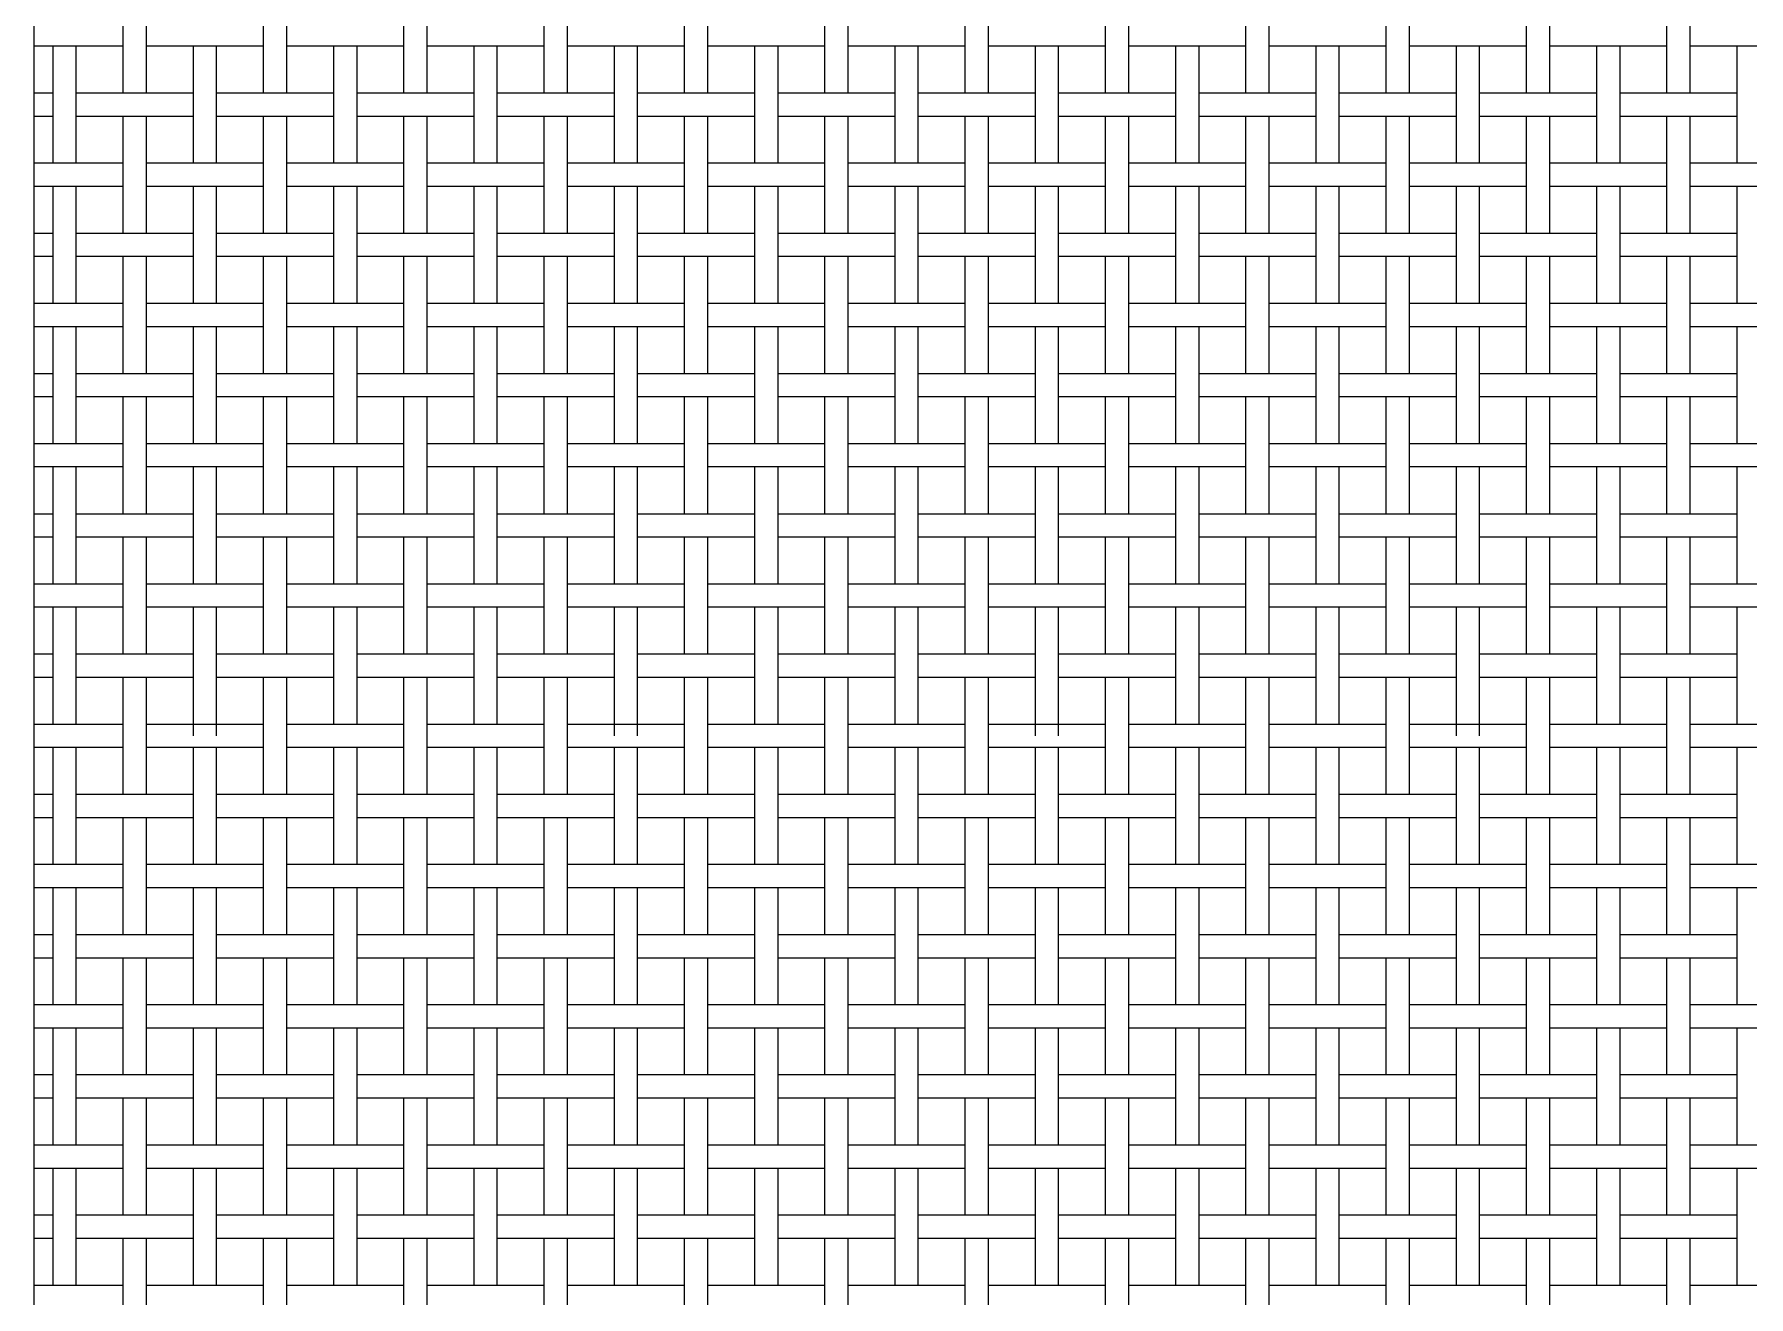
# Model space of a CAD drawing. Extents: x 1 to 102, y 0 to 65.
# Drawn here: x 35.56 to 45.9, y 32.54 to 40.16 of the extents above; entities that cross this region are included whole.
import ezdxf

# ---------------------------------------------------------------- set-up
doc = ezdxf.new("R2010")
doc.units = 0
doc.layers.get('0').update_dxf_attribs({"linetype": 'CONTINUOUS'})

msp = doc.modelspace()

# ---------------------------------------------------------------- linework, layer by layer
at = {"color": 7, "linetype": 'CONTINUOUS'}
for p, q in [((35.558, 25.163), (35.558, 55.163)), ((36.095, 39.809), (36.095, 40.516)), ((36.235, 39.809), (36.235, 40.516)), ((36.941, 39.809), (36.941, 40.516)), ((37.081, 39.809), (37.081, 40.516)), ((37.788, 39.809), (37.788, 40.516)), ((37.928, 39.809), (37.928, 40.516)), ((38.635, 39.809), (38.635, 40.516)), ((38.775, 39.809), (38.775, 40.516)), ((39.481, 39.809), (39.481, 40.516)), ((39.621, 39.809), (39.621, 40.516)), ((40.328, 39.809), (40.328, 40.516)), ((40.468, 39.809), (40.468, 40.516)), ((41.175, 39.809), (41.175, 40.516)), ((41.315, 39.809), (41.315, 40.516)), ((42.021, 39.809), (42.021, 40.516)), ((42.161, 39.809), (42.161, 40.516)), ((42.868, 39.809), (42.868, 40.516)), ((43.008, 39.809), (43.008, 40.516)), ((43.715, 39.809), (43.715, 40.516)), ((43.855, 39.809), (43.855, 40.516)), ((44.561, 39.809), (44.561, 40.516)), ((44.701, 39.809), (44.701, 40.516)), ((45.408, 39.809), (45.408, 40.516)), ((45.548, 39.809), (45.548, 40.516)), ((35.558, 40.093), (36.095, 40.093)), ((35.671, 39.386), (35.671, 40.093)), ((35.811, 39.386), (35.811, 40.093)), ((36.235, 40.093), (36.941, 40.093)), ((36.518, 39.386), (36.518, 40.093)), ((36.658, 39.386), (36.658, 40.093)), ((37.081, 40.093), (37.788, 40.093)), ((37.365, 39.386), (37.365, 40.093)), ((37.505, 39.386), (37.505, 40.093)), ((37.928, 40.093), (38.635, 40.093)), ((38.211, 39.386), (38.211, 40.093)), ((38.351, 39.386), (38.351, 40.093)), ((38.775, 40.093), (39.481, 40.093)), ((39.058, 39.386), (39.058, 40.093)), ((39.198, 39.386), (39.198, 40.093)), ((39.621, 40.093), (40.328, 40.093)), ((39.905, 39.386), (39.905, 40.093)), ((40.045, 39.386), (40.045, 40.093)), ((40.468, 40.093), (41.175, 40.093)), ((40.751, 39.386), (40.751, 40.093)), ((40.891, 39.386), (40.891, 40.093)), ((41.315, 40.093), (42.021, 40.093)), ((41.598, 39.386), (41.598, 40.093)), ((41.738, 39.386), (41.738, 40.093)), ((42.161, 40.093), (42.868, 40.093)), ((42.445, 39.386), (42.445, 40.093)), ((42.585, 39.386), (42.585, 40.093)), ((43.008, 40.093), (43.715, 40.093)), ((43.291, 39.386), (43.291, 40.093)), ((43.431, 39.386), (43.431, 40.093)), ((43.855, 40.093), (44.561, 40.093)), ((44.138, 39.386), (44.138, 40.093)), ((44.278, 39.386), (44.278, 40.093)), ((44.701, 40.093), (45.408, 40.093)), ((44.985, 39.386), (44.985, 40.093)), ((45.125, 39.386), (45.125, 40.093)), ((45.548, 40.093), (46.255, 40.093)), ((45.831, 39.386), (45.831, 40.093)), ((35.558, 39.809), (35.671, 39.809)), ((35.811, 39.809), (36.518, 39.809)), ((36.658, 39.809), (37.365, 39.809)), ((37.505, 39.809), (38.211, 39.809)), ((38.351, 39.809), (39.058, 39.809)), ((39.198, 39.809), (39.905, 39.809)), ((40.045, 39.809), (40.751, 39.809)), ((40.891, 39.809), (41.598, 39.809)), ((41.738, 39.809), (42.445, 39.809)), ((42.585, 39.809), (43.291, 39.809)), ((43.431, 39.809), (44.138, 39.809)), ((44.278, 39.809), (44.985, 39.809)), ((45.125, 39.809), (45.831, 39.809)), ((35.558, 39.669), (35.671, 39.669)), ((35.811, 39.669), (36.518, 39.669)), ((36.095, 38.963), (36.095, 39.669)), ((36.235, 38.963), (36.235, 39.669)), ((36.658, 39.669), (37.365, 39.669)), ((36.941, 38.963), (36.941, 39.669)), ((37.081, 38.963), (37.081, 39.669)), ((37.505, 39.669), (38.211, 39.669)), ((37.788, 38.963), (37.788, 39.669)), ((37.928, 38.963), (37.928, 39.669)), ((38.351, 39.669), (39.058, 39.669)), ((38.635, 38.963), (38.635, 39.669)), ((38.775, 38.963), (38.775, 39.669)), ((39.198, 39.669), (39.905, 39.669)), ((39.481, 38.963), (39.481, 39.669)), ((39.621, 38.963), (39.621, 39.669)), ((40.045, 39.669), (40.751, 39.669)), ((40.328, 38.963), (40.328, 39.669)), ((40.468, 38.963), (40.468, 39.669)), ((40.891, 39.669), (41.598, 39.669)), ((41.175, 38.963), (41.175, 39.669)), ((41.315, 38.963), (41.315, 39.669)), ((41.738, 39.669), (42.445, 39.669)), ((42.021, 38.963), (42.021, 39.669)), ((42.161, 38.963), (42.161, 39.669)), ((42.585, 39.669), (43.291, 39.669)), ((42.868, 38.963), (42.868, 39.669)), ((43.008, 38.963), (43.008, 39.669)), ((43.431, 39.669), (44.138, 39.669)), ((43.715, 38.963), (43.715, 39.669)), ((43.855, 38.963), (43.855, 39.669)), ((44.278, 39.669), (44.985, 39.669)), ((44.561, 38.963), (44.561, 39.669)), ((44.701, 38.963), (44.701, 39.669)), ((45.125, 39.669), (45.831, 39.669)), ((45.408, 38.963), (45.408, 39.669)), ((45.548, 38.963), (45.548, 39.669)), ((35.558, 39.386), (36.095, 39.386)), ((36.235, 39.386), (36.941, 39.386)), ((37.081, 39.386), (37.788, 39.386)), ((37.928, 39.386), (38.635, 39.386)), ((38.775, 39.386), (39.481, 39.386)), ((39.621, 39.386), (40.328, 39.386)), ((40.468, 39.386), (41.175, 39.386)), ((41.315, 39.386), (42.021, 39.386)), ((42.161, 39.386), (42.868, 39.386)), ((43.008, 39.386), (43.715, 39.386)), ((43.855, 39.386), (44.561, 39.386)), ((44.701, 39.386), (45.408, 39.386)), ((45.548, 39.386), (46.255, 39.386)), ((35.558, 39.246), (36.095, 39.246)), ((35.671, 38.539), (35.671, 39.246)), ((35.811, 38.539), (35.811, 39.246)), ((36.235, 39.246), (36.941, 39.246)), ((36.518, 38.539), (36.518, 39.246)), ((36.658, 38.539), (36.658, 39.246)), ((37.081, 39.246), (37.788, 39.246)), ((37.365, 38.539), (37.365, 39.246)), ((37.505, 38.539), (37.505, 39.246)), ((37.928, 39.246), (38.635, 39.246)), ((38.211, 38.539), (38.211, 39.246)), ((38.351, 38.539), (38.351, 39.246)), ((38.775, 39.246), (39.481, 39.246)), ((39.058, 38.539), (39.058, 39.246)), ((39.198, 38.539), (39.198, 39.246)), ((39.621, 39.246), (40.328, 39.246)), ((39.905, 38.539), (39.905, 39.246)), ((40.045, 38.539), (40.045, 39.246)), ((40.468, 39.246), (41.175, 39.246)), ((40.751, 38.539), (40.751, 39.246)), ((40.891, 38.539), (40.891, 39.246)), ((41.315, 39.246), (42.021, 39.246)), ((41.598, 38.539), (41.598, 39.246)), ((41.738, 38.539), (41.738, 39.246)), ((42.161, 39.246), (42.868, 39.246)), ((42.445, 38.539), (42.445, 39.246)), ((42.585, 38.539), (42.585, 39.246)), ((43.008, 39.246), (43.715, 39.246)), ((43.291, 38.539), (43.291, 39.246)), ((43.431, 38.539), (43.431, 39.246)), ((43.855, 39.246), (44.561, 39.246)), ((44.138, 38.539), (44.138, 39.246)), ((44.278, 38.539), (44.278, 39.246)), ((44.701, 39.246), (45.408, 39.246)), ((44.985, 38.539), (44.985, 39.246)), ((45.125, 38.539), (45.125, 39.246)), ((45.548, 39.246), (46.255, 39.246)), ((45.831, 38.539), (45.831, 39.246)), ((35.558, 38.963), (35.671, 38.963)), ((35.811, 38.963), (36.518, 38.963)), ((36.658, 38.963), (37.365, 38.963)), ((37.505, 38.963), (38.211, 38.963)), ((38.351, 38.963), (39.058, 38.963)), ((39.198, 38.963), (39.905, 38.963)), ((40.045, 38.963), (40.751, 38.963)), ((40.891, 38.963), (41.598, 38.963)), ((41.738, 38.963), (42.445, 38.963)), ((42.585, 38.963), (43.291, 38.963)), ((43.431, 38.963), (44.138, 38.963)), ((44.278, 38.963), (44.985, 38.963)), ((45.125, 38.963), (45.831, 38.963)), ((35.558, 38.823), (35.671, 38.823)), ((35.811, 38.823), (36.518, 38.823)), ((36.095, 38.116), (36.095, 38.823)), ((36.235, 38.116), (36.235, 38.823)), ((36.658, 38.823), (37.365, 38.823)), ((36.941, 38.116), (36.941, 38.823)), ((37.081, 38.116), (37.081, 38.823)), ((37.505, 38.823), (38.211, 38.823)), ((37.788, 38.116), (37.788, 38.823)), ((37.928, 38.116), (37.928, 38.823)), ((38.351, 38.823), (39.058, 38.823)), ((38.635, 38.116), (38.635, 38.823)), ((38.775, 38.116), (38.775, 38.823)), ((39.198, 38.823), (39.905, 38.823)), ((39.481, 38.116), (39.481, 38.823)), ((39.621, 38.116), (39.621, 38.823)), ((40.045, 38.823), (40.751, 38.823)), ((40.328, 38.116), (40.328, 38.823)), ((40.468, 38.116), (40.468, 38.823)), ((40.891, 38.823), (41.598, 38.823)), ((41.175, 38.116), (41.175, 38.823)), ((41.315, 38.116), (41.315, 38.823)), ((41.738, 38.823), (42.445, 38.823)), ((42.021, 38.116), (42.021, 38.823)), ((42.161, 38.116), (42.161, 38.823)), ((42.585, 38.823), (43.291, 38.823)), ((42.868, 38.116), (42.868, 38.823)), ((43.008, 38.116), (43.008, 38.823)), ((43.431, 38.823), (44.138, 38.823)), ((43.715, 38.116), (43.715, 38.823)), ((43.855, 38.116), (43.855, 38.823)), ((44.278, 38.823), (44.985, 38.823)), ((44.561, 38.116), (44.561, 38.823)), ((44.701, 38.116), (44.701, 38.823)), ((45.125, 38.823), (45.831, 38.823)), ((45.408, 38.116), (45.408, 38.823)), ((45.548, 38.116), (45.548, 38.823)), ((35.558, 38.539), (36.095, 38.539)), ((36.235, 38.539), (36.941, 38.539)), ((37.081, 38.539), (37.788, 38.539)), ((37.928, 38.539), (38.635, 38.539)), ((38.775, 38.539), (39.481, 38.539)), ((39.621, 38.539), (40.328, 38.539)), ((40.468, 38.539), (41.175, 38.539)), ((41.315, 38.539), (42.021, 38.539)), ((42.161, 38.539), (42.868, 38.539)), ((43.008, 38.539), (43.715, 38.539)), ((43.855, 38.539), (44.561, 38.539)), ((44.701, 38.539), (45.408, 38.539)), ((45.548, 38.539), (46.255, 38.539)), ((35.558, 38.399), (36.095, 38.399)), ((35.671, 37.693), (35.671, 38.399)), ((35.811, 37.693), (35.811, 38.399)), ((36.235, 38.399), (36.941, 38.399)), ((36.518, 37.693), (36.518, 38.399)), ((36.658, 37.693), (36.658, 38.399)), ((37.081, 38.399), (37.788, 38.399)), ((37.365, 37.693), (37.365, 38.399)), ((37.505, 37.693), (37.505, 38.399)), ((37.928, 38.399), (38.635, 38.399)), ((38.211, 37.693), (38.211, 38.399)), ((38.351, 37.693), (38.351, 38.399)), ((38.775, 38.399), (39.481, 38.399)), ((39.058, 37.693), (39.058, 38.399)), ((39.198, 37.693), (39.198, 38.399)), ((39.621, 38.399), (40.328, 38.399)), ((39.905, 37.693), (39.905, 38.399)), ((40.045, 37.693), (40.045, 38.399)), ((40.468, 38.399), (41.175, 38.399)), ((40.751, 37.693), (40.751, 38.399)), ((40.891, 37.693), (40.891, 38.399)), ((41.315, 38.399), (42.021, 38.399)), ((41.598, 37.693), (41.598, 38.399)), ((41.738, 37.693), (41.738, 38.399)), ((42.161, 38.399), (42.868, 38.399)), ((42.445, 37.693), (42.445, 38.399)), ((42.585, 37.693), (42.585, 38.399)), ((43.008, 38.399), (43.715, 38.399)), ((43.291, 37.693), (43.291, 38.399)), ((43.431, 37.693), (43.431, 38.399)), ((43.855, 38.399), (44.561, 38.399)), ((44.138, 37.693), (44.138, 38.399)), ((44.278, 37.693), (44.278, 38.399)), ((44.701, 38.399), (45.408, 38.399)), ((44.985, 37.693), (44.985, 38.399)), ((45.125, 37.693), (45.125, 38.399)), ((45.548, 38.399), (46.255, 38.399)), ((45.831, 37.693), (45.831, 38.399)), ((35.558, 38.116), (35.671, 38.116)), ((35.811, 38.116), (36.518, 38.116)), ((36.658, 38.116), (37.365, 38.116)), ((37.505, 38.116), (38.211, 38.116)), ((38.351, 38.116), (39.058, 38.116)), ((39.198, 38.116), (39.905, 38.116)), ((40.045, 38.116), (40.751, 38.116)), ((40.891, 38.116), (41.598, 38.116)), ((41.738, 38.116), (42.445, 38.116)), ((42.585, 38.116), (43.291, 38.116)), ((43.431, 38.116), (44.138, 38.116)), ((44.278, 38.116), (44.985, 38.116)), ((45.125, 38.116), (45.831, 38.116)), ((35.558, 37.976), (35.671, 37.976)), ((35.811, 37.976), (36.518, 37.976)), ((36.095, 37.269), (36.095, 37.976)), ((36.235, 37.269), (36.235, 37.976)), ((36.658, 37.976), (37.365, 37.976)), ((36.941, 37.269), (36.941, 37.976)), ((37.081, 37.269), (37.081, 37.976)), ((37.505, 37.976), (38.211, 37.976)), ((37.788, 37.269), (37.788, 37.976)), ((37.928, 37.269), (37.928, 37.976)), ((38.351, 37.976), (39.058, 37.976)), ((38.635, 37.269), (38.635, 37.976)), ((38.775, 37.269), (38.775, 37.976)), ((39.198, 37.976), (39.905, 37.976)), ((39.481, 37.269), (39.481, 37.976)), ((39.621, 37.269), (39.621, 37.976)), ((40.045, 37.976), (40.751, 37.976)), ((40.328, 37.269), (40.328, 37.976)), ((40.468, 37.269), (40.468, 37.976)), ((40.891, 37.976), (41.598, 37.976)), ((41.175, 37.269), (41.175, 37.976)), ((41.315, 37.269), (41.315, 37.976)), ((41.738, 37.976), (42.445, 37.976)), ((42.021, 37.269), (42.021, 37.976)), ((42.161, 37.269), (42.161, 37.976)), ((42.585, 37.976), (43.291, 37.976)), ((42.868, 37.269), (42.868, 37.976)), ((43.008, 37.269), (43.008, 37.976)), ((43.431, 37.976), (44.138, 37.976)), ((43.715, 37.269), (43.715, 37.976)), ((43.855, 37.269), (43.855, 37.976)), ((44.278, 37.976), (44.985, 37.976)), ((44.561, 37.269), (44.561, 37.976)), ((44.701, 37.269), (44.701, 37.976)), ((45.125, 37.976), (45.831, 37.976)), ((45.408, 37.269), (45.408, 37.976)), ((45.548, 37.269), (45.548, 37.976)), ((35.558, 37.693), (36.095, 37.693)), ((36.235, 37.693), (36.941, 37.693)), ((37.081, 37.693), (37.788, 37.693)), ((37.928, 37.693), (38.635, 37.693)), ((38.775, 37.693), (39.481, 37.693)), ((39.621, 37.693), (40.328, 37.693)), ((40.468, 37.693), (41.175, 37.693)), ((41.315, 37.693), (42.021, 37.693)), ((42.161, 37.693), (42.868, 37.693)), ((43.008, 37.693), (43.715, 37.693)), ((43.855, 37.693), (44.561, 37.693)), ((44.701, 37.693), (45.408, 37.693)), ((45.548, 37.693), (46.255, 37.693)), ((35.558, 37.553), (36.095, 37.553)), ((35.671, 36.846), (35.671, 37.553)), ((35.811, 36.846), (35.811, 37.553)), ((36.235, 37.553), (36.941, 37.553)), ((36.518, 36.846), (36.518, 37.553)), ((36.658, 36.846), (36.658, 37.553)), ((37.081, 37.553), (37.788, 37.553)), ((37.365, 36.846), (37.365, 37.553)), ((37.505, 36.846), (37.505, 37.553)), ((37.928, 37.553), (38.635, 37.553)), ((38.211, 36.846), (38.211, 37.553)), ((38.351, 36.846), (38.351, 37.553)), ((38.775, 37.553), (39.481, 37.553)), ((39.058, 36.846), (39.058, 37.553)), ((39.198, 36.846), (39.198, 37.553)), ((39.621, 37.553), (40.328, 37.553)), ((39.905, 36.846), (39.905, 37.553)), ((40.045, 36.846), (40.045, 37.553)), ((40.468, 37.553), (41.175, 37.553)), ((40.751, 36.846), (40.751, 37.553)), ((40.891, 36.846), (40.891, 37.553)), ((41.315, 37.553), (42.021, 37.553)), ((41.598, 36.846), (41.598, 37.553)), ((41.738, 36.846), (41.738, 37.553)), ((42.161, 37.553), (42.868, 37.553)), ((42.445, 36.846), (42.445, 37.553)), ((42.585, 36.846), (42.585, 37.553)), ((43.008, 37.553), (43.715, 37.553)), ((43.291, 36.846), (43.291, 37.553)), ((43.431, 36.846), (43.431, 37.553)), ((43.855, 37.553), (44.561, 37.553)), ((44.138, 36.846), (44.138, 37.553)), ((44.278, 36.846), (44.278, 37.553)), ((44.701, 37.553), (45.408, 37.553)), ((44.985, 36.846), (44.985, 37.553)), ((45.125, 36.846), (45.125, 37.553)), ((45.548, 37.553), (46.255, 37.553)), ((45.831, 36.846), (45.831, 37.553)), ((35.558, 37.269), (35.671, 37.269)), ((35.811, 37.269), (36.518, 37.269)), ((36.658, 37.269), (37.365, 37.269)), ((37.505, 37.269), (38.211, 37.269)), ((38.351, 37.269), (39.058, 37.269)), ((39.198, 37.269), (39.905, 37.269)), ((40.045, 37.269), (40.751, 37.269)), ((40.891, 37.269), (41.598, 37.269)), ((41.738, 37.269), (42.445, 37.269)), ((42.585, 37.269), (43.291, 37.269)), ((43.431, 37.269), (44.138, 37.269)), ((44.278, 37.269), (44.985, 37.269)), ((45.125, 37.269), (45.831, 37.269)), ((35.558, 37.129), (35.671, 37.129)), ((35.811, 37.129), (36.518, 37.129)), ((36.095, 36.423), (36.095, 37.129)), ((36.235, 36.423), (36.235, 37.129)), ((36.658, 37.129), (37.365, 37.129)), ((36.941, 36.423), (36.941, 37.129)), ((37.081, 36.423), (37.081, 37.129)), ((37.505, 37.129), (38.211, 37.129)), ((37.788, 36.423), (37.788, 37.129)), ((37.928, 36.423), (37.928, 37.129)), ((38.351, 37.129), (39.058, 37.129)), ((38.635, 36.423), (38.635, 37.129)), ((38.775, 36.423), (38.775, 37.129)), ((39.198, 37.129), (39.905, 37.129)), ((39.481, 36.423), (39.481, 37.129)), ((39.621, 36.423), (39.621, 37.129)), ((40.045, 37.129), (40.751, 37.129)), ((40.328, 36.423), (40.328, 37.129)), ((40.468, 36.423), (40.468, 37.129)), ((40.891, 37.129), (41.598, 37.129)), ((41.175, 36.423), (41.175, 37.129)), ((41.315, 36.423), (41.315, 37.129)), ((41.738, 37.129), (42.445, 37.129)), ((42.021, 36.423), (42.021, 37.129)), ((42.161, 36.423), (42.161, 37.129)), ((42.585, 37.129), (43.291, 37.129)), ((42.868, 36.423), (42.868, 37.129)), ((43.008, 36.423), (43.008, 37.129)), ((43.431, 37.129), (44.138, 37.129)), ((43.715, 36.423), (43.715, 37.129)), ((43.855, 36.423), (43.855, 37.129)), ((44.278, 37.129), (44.985, 37.129)), ((44.561, 36.423), (44.561, 37.129)), ((44.701, 36.423), (44.701, 37.129)), ((45.125, 37.129), (45.831, 37.129)), ((45.408, 36.423), (45.408, 37.129)), ((45.548, 36.423), (45.548, 37.129)), ((35.558, 36.846), (36.095, 36.846)), ((36.235, 36.846), (36.941, 36.846)), ((37.081, 36.846), (37.788, 36.846)), ((37.928, 36.846), (38.635, 36.846)), ((38.775, 36.846), (39.481, 36.846)), ((39.621, 36.846), (40.328, 36.846)), ((40.468, 36.846), (41.175, 36.846)), ((41.315, 36.846), (42.021, 36.846)), ((42.161, 36.846), (42.868, 36.846)), ((43.008, 36.846), (43.715, 36.846)), ((43.855, 36.846), (44.561, 36.846)), ((44.701, 36.846), (45.408, 36.846)), ((45.548, 36.846), (46.255, 36.846)), ((35.558, 36.706), (36.095, 36.706)), ((35.671, 35.999), (35.671, 36.706)), ((35.811, 35.999), (35.811, 36.706)), ((36.235, 36.706), (36.941, 36.706)), ((36.518, 35.929), (36.518, 36.706)), ((36.658, 35.929), (36.658, 36.706)), ((37.081, 36.706), (37.788, 36.706)), ((37.365, 35.999), (37.365, 36.706)), ((37.505, 35.999), (37.505, 36.706)), ((37.928, 36.706), (38.635, 36.706)), ((38.211, 35.999), (38.211, 36.706)), ((38.351, 35.999), (38.351, 36.706)), ((38.775, 36.706), (39.481, 36.706)), ((39.058, 35.929), (39.058, 36.706)), ((39.198, 35.929), (39.198, 36.706)), ((39.621, 36.706), (40.328, 36.706)), ((39.905, 35.999), (39.905, 36.706)), ((40.045, 35.999), (40.045, 36.706)), ((40.468, 36.706), (41.175, 36.706)), ((40.751, 35.999), (40.751, 36.706)), ((40.891, 35.999), (40.891, 36.706)), ((41.315, 36.706), (42.021, 36.706)), ((41.598, 35.929), (41.598, 36.706)), ((41.738, 35.929), (41.738, 36.706)), ((42.161, 36.706), (42.868, 36.706)), ((42.445, 35.999), (42.445, 36.706)), ((42.585, 35.999), (42.585, 36.706)), ((43.008, 36.706), (43.715, 36.706)), ((43.291, 35.999), (43.291, 36.706)), ((43.431, 35.999), (43.431, 36.706)), ((43.855, 36.706), (44.561, 36.706)), ((44.138, 35.929), (44.138, 36.706)), ((44.278, 35.929), (44.278, 36.706)), ((44.701, 36.706), (45.408, 36.706)), ((44.985, 35.999), (44.985, 36.706)), ((45.125, 35.999), (45.125, 36.706)), ((45.548, 36.706), (46.255, 36.706)), ((45.831, 35.999), (45.831, 36.706)), ((35.558, 36.423), (35.671, 36.423)), ((35.811, 36.423), (36.518, 36.423)), ((36.658, 36.423), (37.365, 36.423)), ((37.505, 36.423), (38.211, 36.423)), ((38.351, 36.423), (39.058, 36.423)), ((39.198, 36.423), (39.905, 36.423)), ((40.045, 36.423), (40.751, 36.423)), ((40.891, 36.423), (41.598, 36.423)), ((41.738, 36.423), (42.445, 36.423)), ((42.585, 36.423), (43.291, 36.423)), ((43.431, 36.423), (44.138, 36.423)), ((44.278, 36.423), (44.985, 36.423)), ((45.125, 36.423), (45.831, 36.423)), ((35.558, 36.283), (35.671, 36.283)), ((35.811, 36.283), (36.518, 36.283)), ((36.095, 35.576), (36.095, 36.283)), ((36.235, 35.576), (36.235, 36.283)), ((36.658, 36.283), (37.365, 36.283)), ((36.941, 35.576), (36.941, 36.283)), ((37.081, 35.576), (37.081, 36.283)), ((37.505, 36.283), (38.211, 36.283)), ((37.788, 35.576), (37.788, 36.283)), ((37.928, 35.576), (37.928, 36.283)), ((38.351, 36.283), (39.058, 36.283)), ((38.635, 35.576), (38.635, 36.283)), ((38.775, 35.576), (38.775, 36.283)), ((39.198, 36.283), (39.905, 36.283)), ((39.481, 35.576), (39.481, 36.283)), ((39.621, 35.576), (39.621, 36.283)), ((40.045, 36.283), (40.751, 36.283)), ((40.328, 35.576), (40.328, 36.283)), ((40.468, 35.576), (40.468, 36.283)), ((40.891, 36.283), (41.598, 36.283)), ((41.175, 35.576), (41.175, 36.283)), ((41.315, 35.576), (41.315, 36.283)), ((41.738, 36.283), (42.445, 36.283)), ((42.021, 35.576), (42.021, 36.283)), ((42.161, 35.576), (42.161, 36.283)), ((42.585, 36.283), (43.291, 36.283)), ((42.868, 35.576), (42.868, 36.283)), ((43.008, 35.576), (43.008, 36.283)), ((43.431, 36.283), (44.138, 36.283)), ((43.715, 35.576), (43.715, 36.283)), ((43.855, 35.576), (43.855, 36.283)), ((44.278, 36.283), (44.985, 36.283)), ((44.561, 35.576), (44.561, 36.283)), ((44.701, 35.576), (44.701, 36.283)), ((45.125, 36.283), (45.831, 36.283)), ((45.408, 35.576), (45.408, 36.283)), ((45.548, 35.576), (45.548, 36.283)), ((35.558, 35.999), (36.095, 35.999)), ((36.235, 35.999), (36.941, 35.999)), ((37.081, 35.999), (37.788, 35.999)), ((37.928, 35.999), (38.635, 35.999)), ((38.775, 35.999), (39.481, 35.999)), ((39.621, 35.999), (40.328, 35.999)), ((40.468, 35.999), (41.175, 35.999)), ((41.315, 35.999), (42.021, 35.999)), ((42.161, 35.999), (42.868, 35.999)), ((43.008, 35.999), (43.715, 35.999)), ((43.855, 35.999), (44.561, 35.999)), ((44.701, 35.999), (45.408, 35.999)), ((45.548, 35.999), (46.255, 35.999)), ((35.558, 35.859), (36.095, 35.859)), ((35.671, 35.153), (35.671, 35.859)), ((35.811, 35.153), (35.811, 35.859)), ((36.235, 35.859), (36.941, 35.859)), ((36.518, 35.153), (36.518, 35.859)), ((36.658, 35.153), (36.658, 35.859)), ((37.081, 35.859), (37.788, 35.859)), ((37.365, 35.153), (37.365, 35.859)), ((37.505, 35.153), (37.505, 35.859)), ((37.928, 35.859), (38.635, 35.859)), ((38.211, 35.153), (38.211, 35.859)), ((38.351, 35.153), (38.351, 35.859)), ((38.775, 35.859), (39.481, 35.859)), ((39.058, 35.153), (39.058, 35.859)), ((39.198, 35.153), (39.198, 35.859)), ((39.621, 35.859), (40.328, 35.859)), ((39.905, 35.153), (39.905, 35.859)), ((40.045, 35.153), (40.045, 35.859)), ((40.468, 35.859), (41.175, 35.859)), ((40.751, 35.153), (40.751, 35.859)), ((40.891, 35.153), (40.891, 35.859)), ((41.315, 35.859), (42.021, 35.859)), ((41.598, 35.153), (41.598, 35.859)), ((41.738, 35.153), (41.738, 35.859)), ((42.161, 35.859), (42.868, 35.859)), ((42.445, 35.153), (42.445, 35.859)), ((42.585, 35.153), (42.585, 35.859)), ((43.008, 35.859), (43.715, 35.859)), ((43.291, 35.153), (43.291, 35.859)), ((43.431, 35.153), (43.431, 35.859)), ((43.855, 35.859), (44.561, 35.859)), ((44.138, 35.153), (44.138, 35.859)), ((44.278, 35.153), (44.278, 35.859)), ((44.701, 35.859), (45.408, 35.859)), ((44.985, 35.153), (44.985, 35.859)), ((45.125, 35.153), (45.125, 35.859)), ((45.548, 35.859), (46.255, 35.859)), ((45.831, 35.153), (45.831, 35.859)), ((35.558, 35.576), (35.671, 35.576)), ((35.811, 35.576), (36.518, 35.576)), ((36.658, 35.576), (37.365, 35.576)), ((37.505, 35.576), (38.211, 35.576)), ((38.351, 35.576), (39.058, 35.576)), ((39.198, 35.576), (39.905, 35.576)), ((40.045, 35.576), (40.751, 35.576)), ((40.891, 35.576), (41.598, 35.576)), ((41.738, 35.576), (42.445, 35.576)), ((42.585, 35.576), (43.291, 35.576)), ((43.431, 35.576), (44.138, 35.576)), ((44.278, 35.576), (44.985, 35.576)), ((45.125, 35.576), (45.831, 35.576)), ((35.558, 35.436), (35.671, 35.436)), ((35.811, 35.436), (36.518, 35.436)), ((36.095, 34.729), (36.095, 35.436)), ((36.235, 34.729), (36.235, 35.436)), ((36.658, 35.436), (37.365, 35.436)), ((36.941, 34.729), (36.941, 35.436)), ((37.081, 34.729), (37.081, 35.436)), ((37.505, 35.436), (38.211, 35.436)), ((37.788, 34.729), (37.788, 35.436)), ((37.928, 34.729), (37.928, 35.436)), ((38.351, 35.436), (39.058, 35.436)), ((38.635, 34.729), (38.635, 35.436)), ((38.775, 34.729), (38.775, 35.436)), ((39.198, 35.436), (39.905, 35.436)), ((39.481, 34.729), (39.481, 35.436)), ((39.621, 34.729), (39.621, 35.436)), ((40.045, 35.436), (40.751, 35.436)), ((40.328, 34.729), (40.328, 35.436)), ((40.468, 34.729), (40.468, 35.436)), ((40.891, 35.436), (41.598, 35.436)), ((41.175, 34.729), (41.175, 35.436)), ((41.315, 34.729), (41.315, 35.436)), ((41.738, 35.436), (42.445, 35.436)), ((42.021, 34.729), (42.021, 35.436)), ((42.161, 34.729), (42.161, 35.436)), ((42.585, 35.436), (43.291, 35.436)), ((42.868, 34.729), (42.868, 35.436)), ((43.008, 34.729), (43.008, 35.436)), ((43.431, 35.436), (44.138, 35.436)), ((43.715, 34.729), (43.715, 35.436)), ((43.855, 34.729), (43.855, 35.436)), ((44.278, 35.436), (44.985, 35.436)), ((44.561, 34.729), (44.561, 35.436)), ((44.701, 34.729), (44.701, 35.436)), ((45.125, 35.436), (45.831, 35.436)), ((45.408, 34.729), (45.408, 35.436)), ((45.548, 34.729), (45.548, 35.436)), ((35.558, 35.153), (36.095, 35.153)), ((36.235, 35.153), (36.941, 35.153)), ((37.081, 35.153), (37.788, 35.153)), ((37.928, 35.153), (38.635, 35.153)), ((38.775, 35.153), (39.481, 35.153)), ((39.621, 35.153), (40.328, 35.153)), ((40.468, 35.153), (41.175, 35.153)), ((41.315, 35.153), (42.021, 35.153)), ((42.161, 35.153), (42.868, 35.153)), ((43.008, 35.153), (43.715, 35.153)), ((43.855, 35.153), (44.561, 35.153)), ((44.701, 35.153), (45.408, 35.153)), ((45.548, 35.153), (46.255, 35.153)), ((35.558, 35.013), (36.095, 35.013)), ((35.671, 34.306), (35.671, 35.013)), ((35.811, 34.306), (35.811, 35.013)), ((36.235, 35.013), (36.941, 35.013)), ((36.518, 34.306), (36.518, 35.013)), ((36.658, 34.306), (36.658, 35.013)), ((37.081, 35.013), (37.788, 35.013)), ((37.365, 34.306), (37.365, 35.013)), ((37.505, 34.306), (37.505, 35.013)), ((37.928, 35.013), (38.635, 35.013)), ((38.211, 34.306), (38.211, 35.013)), ((38.351, 34.306), (38.351, 35.013)), ((38.775, 35.013), (39.481, 35.013)), ((39.058, 34.306), (39.058, 35.013)), ((39.198, 34.306), (39.198, 35.013)), ((39.621, 35.013), (40.328, 35.013)), ((39.905, 34.306), (39.905, 35.013)), ((40.045, 34.306), (40.045, 35.013)), ((40.468, 35.013), (41.175, 35.013)), ((40.751, 34.306), (40.751, 35.013)), ((40.891, 34.306), (40.891, 35.013)), ((41.315, 35.013), (42.021, 35.013)), ((41.598, 34.306), (41.598, 35.013)), ((41.738, 34.306), (41.738, 35.013)), ((42.161, 35.013), (42.868, 35.013)), ((42.445, 34.306), (42.445, 35.013)), ((42.585, 34.306), (42.585, 35.013)), ((43.008, 35.013), (43.715, 35.013)), ((43.291, 34.306), (43.291, 35.013)), ((43.431, 34.306), (43.431, 35.013)), ((43.855, 35.013), (44.561, 35.013)), ((44.138, 34.306), (44.138, 35.013)), ((44.278, 34.306), (44.278, 35.013)), ((44.701, 35.013), (45.408, 35.013)), ((44.985, 34.306), (44.985, 35.013)), ((45.125, 34.306), (45.125, 35.013)), ((45.548, 35.013), (46.255, 35.013)), ((45.831, 34.306), (45.831, 35.013)), ((35.558, 34.729), (35.671, 34.729)), ((35.811, 34.729), (36.518, 34.729)), ((36.658, 34.729), (37.365, 34.729)), ((37.505, 34.729), (38.211, 34.729)), ((38.351, 34.729), (39.058, 34.729)), ((39.198, 34.729), (39.905, 34.729)), ((40.045, 34.729), (40.751, 34.729)), ((40.891, 34.729), (41.598, 34.729)), ((41.738, 34.729), (42.445, 34.729)), ((42.585, 34.729), (43.291, 34.729)), ((43.431, 34.729), (44.138, 34.729)), ((44.278, 34.729), (44.985, 34.729)), ((45.125, 34.729), (45.831, 34.729)), ((35.558, 34.589), (35.671, 34.589)), ((35.811, 34.589), (36.518, 34.589)), ((36.095, 33.883), (36.095, 34.589)), ((36.235, 33.883), (36.235, 34.589)), ((36.658, 34.589), (37.365, 34.589)), ((36.941, 33.883), (36.941, 34.589)), ((37.081, 33.883), (37.081, 34.589)), ((37.505, 34.589), (38.211, 34.589)), ((37.788, 33.883), (37.788, 34.589)), ((37.928, 33.883), (37.928, 34.589)), ((38.351, 34.589), (39.058, 34.589)), ((38.635, 33.883), (38.635, 34.589)), ((38.775, 33.883), (38.775, 34.589)), ((39.198, 34.589), (39.905, 34.589)), ((39.481, 33.883), (39.481, 34.589)), ((39.621, 33.883), (39.621, 34.589)), ((40.045, 34.589), (40.751, 34.589)), ((40.328, 33.883), (40.328, 34.589)), ((40.468, 33.883), (40.468, 34.589)), ((40.891, 34.589), (41.598, 34.589)), ((41.175, 33.883), (41.175, 34.589)), ((41.315, 33.883), (41.315, 34.589)), ((41.738, 34.589), (42.445, 34.589)), ((42.021, 33.883), (42.021, 34.589)), ((42.161, 33.883), (42.161, 34.589)), ((42.585, 34.589), (43.291, 34.589)), ((42.868, 33.883), (42.868, 34.589)), ((43.008, 33.883), (43.008, 34.589)), ((43.431, 34.589), (44.138, 34.589)), ((43.715, 33.883), (43.715, 34.589)), ((43.855, 33.883), (43.855, 34.589)), ((44.278, 34.589), (44.985, 34.589)), ((44.561, 33.883), (44.561, 34.589)), ((44.701, 33.883), (44.701, 34.589)), ((45.125, 34.589), (45.831, 34.589)), ((45.408, 33.883), (45.408, 34.589)), ((45.548, 33.883), (45.548, 34.589)), ((35.558, 34.306), (36.095, 34.306)), ((36.235, 34.306), (36.941, 34.306)), ((37.081, 34.306), (37.788, 34.306)), ((37.928, 34.306), (38.635, 34.306)), ((38.775, 34.306), (39.481, 34.306)), ((39.621, 34.306), (40.328, 34.306)), ((40.468, 34.306), (41.175, 34.306)), ((41.315, 34.306), (42.021, 34.306)), ((42.161, 34.306), (42.868, 34.306)), ((43.008, 34.306), (43.715, 34.306)), ((43.855, 34.306), (44.561, 34.306)), ((44.701, 34.306), (45.408, 34.306)), ((45.548, 34.306), (46.255, 34.306)), ((35.558, 34.166), (36.095, 34.166)), ((35.671, 33.459), (35.671, 34.166)), ((35.811, 33.459), (35.811, 34.166)), ((36.235, 34.166), (36.941, 34.166)), ((36.518, 33.459), (36.518, 34.166)), ((36.658, 33.459), (36.658, 34.166)), ((37.081, 34.166), (37.788, 34.166)), ((37.365, 33.459), (37.365, 34.166)), ((37.505, 33.459), (37.505, 34.166)), ((37.928, 34.166), (38.635, 34.166)), ((38.211, 33.459), (38.211, 34.166)), ((38.351, 33.459), (38.351, 34.166)), ((38.775, 34.166), (39.481, 34.166)), ((39.058, 33.459), (39.058, 34.166)), ((39.198, 33.459), (39.198, 34.166)), ((39.621, 34.166), (40.328, 34.166)), ((39.905, 33.459), (39.905, 34.166)), ((40.045, 33.459), (40.045, 34.166)), ((40.468, 34.166), (41.175, 34.166)), ((40.751, 33.459), (40.751, 34.166)), ((40.891, 33.459), (40.891, 34.166)), ((41.315, 34.166), (42.021, 34.166)), ((41.598, 33.459), (41.598, 34.166)), ((41.738, 33.459), (41.738, 34.166)), ((42.161, 34.166), (42.868, 34.166)), ((42.445, 33.459), (42.445, 34.166)), ((42.585, 33.459), (42.585, 34.166)), ((43.008, 34.166), (43.715, 34.166)), ((43.291, 33.459), (43.291, 34.166)), ((43.431, 33.459), (43.431, 34.166)), ((43.855, 34.166), (44.561, 34.166)), ((44.138, 33.459), (44.138, 34.166)), ((44.278, 33.459), (44.278, 34.166)), ((44.701, 34.166), (45.408, 34.166)), ((44.985, 33.459), (44.985, 34.166)), ((45.125, 33.459), (45.125, 34.166)), ((45.548, 34.166), (46.255, 34.166)), ((45.831, 33.459), (45.831, 34.166)), ((35.558, 33.883), (35.671, 33.883)), ((35.811, 33.883), (36.518, 33.883)), ((36.658, 33.883), (37.365, 33.883)), ((37.505, 33.883), (38.211, 33.883)), ((38.351, 33.883), (39.058, 33.883)), ((39.198, 33.883), (39.905, 33.883)), ((40.045, 33.883), (40.751, 33.883)), ((40.891, 33.883), (41.598, 33.883)), ((41.738, 33.883), (42.445, 33.883)), ((42.585, 33.883), (43.291, 33.883)), ((43.431, 33.883), (44.138, 33.883)), ((44.278, 33.883), (44.985, 33.883)), ((45.125, 33.883), (45.831, 33.883)), ((35.558, 33.743), (35.671, 33.743)), ((35.811, 33.743), (36.518, 33.743)), ((36.095, 33.036), (36.095, 33.743)), ((36.235, 33.036), (36.235, 33.743)), ((36.658, 33.743), (37.365, 33.743)), ((36.941, 33.036), (36.941, 33.743)), ((37.081, 33.036), (37.081, 33.743)), ((37.505, 33.743), (38.211, 33.743)), ((37.788, 33.036), (37.788, 33.743)), ((37.928, 33.036), (37.928, 33.743)), ((38.351, 33.743), (39.058, 33.743)), ((38.635, 33.036), (38.635, 33.743)), ((38.775, 33.036), (38.775, 33.743)), ((39.198, 33.743), (39.905, 33.743)), ((39.481, 33.036), (39.481, 33.743)), ((39.621, 33.036), (39.621, 33.743)), ((40.045, 33.743), (40.751, 33.743)), ((40.328, 33.036), (40.328, 33.743)), ((40.468, 33.036), (40.468, 33.743)), ((40.891, 33.743), (41.598, 33.743)), ((41.175, 33.036), (41.175, 33.743)), ((41.315, 33.036), (41.315, 33.743)), ((41.738, 33.743), (42.445, 33.743)), ((42.021, 33.036), (42.021, 33.743)), ((42.161, 33.036), (42.161, 33.743)), ((42.585, 33.743), (43.291, 33.743)), ((42.868, 33.036), (42.868, 33.743)), ((43.008, 33.036), (43.008, 33.743)), ((43.431, 33.743), (44.138, 33.743)), ((43.715, 33.036), (43.715, 33.743)), ((43.855, 33.036), (43.855, 33.743)), ((44.278, 33.743), (44.985, 33.743)), ((44.561, 33.036), (44.561, 33.743)), ((44.701, 33.036), (44.701, 33.743)), ((45.125, 33.743), (45.831, 33.743)), ((45.408, 33.036), (45.408, 33.743)), ((45.548, 33.036), (45.548, 33.743)), ((35.558, 33.459), (36.095, 33.459)), ((36.235, 33.459), (36.941, 33.459)), ((37.081, 33.459), (37.788, 33.459)), ((37.928, 33.459), (38.635, 33.459)), ((38.775, 33.459), (39.481, 33.459)), ((39.621, 33.459), (40.328, 33.459)), ((40.468, 33.459), (41.175, 33.459)), ((41.315, 33.459), (42.021, 33.459)), ((42.161, 33.459), (42.868, 33.459)), ((43.008, 33.459), (43.715, 33.459)), ((43.855, 33.459), (44.561, 33.459)), ((44.701, 33.459), (45.408, 33.459)), ((45.548, 33.459), (46.255, 33.459)), ((35.558, 33.319), (36.095, 33.319)), ((35.671, 32.613), (35.671, 33.319)), ((35.811, 32.613), (35.811, 33.319)), ((36.235, 33.319), (36.941, 33.319)), ((36.518, 32.613), (36.518, 33.319)), ((36.658, 32.613), (36.658, 33.319)), ((37.081, 33.319), (37.788, 33.319)), ((37.365, 32.613), (37.365, 33.319)), ((37.505, 32.613), (37.505, 33.319)), ((37.928, 33.319), (38.635, 33.319)), ((38.211, 32.613), (38.211, 33.319)), ((38.351, 32.613), (38.351, 33.319)), ((38.775, 33.319), (39.481, 33.319)), ((39.058, 32.613), (39.058, 33.319)), ((39.198, 32.613), (39.198, 33.319)), ((39.621, 33.319), (40.328, 33.319)), ((39.905, 32.613), (39.905, 33.319)), ((40.045, 32.613), (40.045, 33.319)), ((40.468, 33.319), (41.175, 33.319)), ((40.751, 32.613), (40.751, 33.319)), ((40.891, 32.613), (40.891, 33.319)), ((41.315, 33.319), (42.021, 33.319)), ((41.598, 32.613), (41.598, 33.319)), ((41.738, 32.613), (41.738, 33.319)), ((42.161, 33.319), (42.868, 33.319)), ((42.445, 32.613), (42.445, 33.319)), ((42.585, 32.613), (42.585, 33.319)), ((43.008, 33.319), (43.715, 33.319)), ((43.291, 32.613), (43.291, 33.319)), ((43.431, 32.613), (43.431, 33.319)), ((43.855, 33.319), (44.561, 33.319)), ((44.138, 32.613), (44.138, 33.319)), ((44.278, 32.613), (44.278, 33.319)), ((44.701, 33.319), (45.408, 33.319)), ((44.985, 32.613), (44.985, 33.319)), ((45.125, 32.613), (45.125, 33.319)), ((45.548, 33.319), (46.255, 33.319)), ((45.831, 32.613), (45.831, 33.319)), ((35.558, 33.036), (35.671, 33.036)), ((35.811, 33.036), (36.518, 33.036)), ((36.658, 33.036), (37.365, 33.036)), ((37.505, 33.036), (38.211, 33.036)), ((38.351, 33.036), (39.058, 33.036)), ((39.198, 33.036), (39.905, 33.036)), ((40.045, 33.036), (40.751, 33.036)), ((40.891, 33.036), (41.598, 33.036)), ((41.738, 33.036), (42.445, 33.036)), ((42.585, 33.036), (43.291, 33.036)), ((43.431, 33.036), (44.138, 33.036)), ((44.278, 33.036), (44.985, 33.036)), ((45.125, 33.036), (45.831, 33.036)), ((35.558, 32.896), (35.671, 32.896)), ((35.811, 32.896), (36.518, 32.896)), ((36.095, 32.189), (36.095, 32.896)), ((36.235, 32.189), (36.235, 32.896)), ((36.658, 32.896), (37.365, 32.896)), ((36.941, 32.189), (36.941, 32.896)), ((37.081, 32.189), (37.081, 32.896)), ((37.505, 32.896), (38.211, 32.896)), ((37.788, 32.189), (37.788, 32.896)), ((37.928, 32.189), (37.928, 32.896)), ((38.351, 32.896), (39.058, 32.896)), ((38.635, 32.189), (38.635, 32.896)), ((38.775, 32.189), (38.775, 32.896)), ((39.198, 32.896), (39.905, 32.896)), ((39.481, 32.189), (39.481, 32.896)), ((39.621, 32.189), (39.621, 32.896)), ((40.045, 32.896), (40.751, 32.896)), ((40.328, 32.189), (40.328, 32.896)), ((40.468, 32.189), (40.468, 32.896)), ((40.891, 32.896), (41.598, 32.896)), ((41.175, 32.189), (41.175, 32.896)), ((41.315, 32.189), (41.315, 32.896)), ((41.738, 32.896), (42.445, 32.896)), ((42.021, 32.189), (42.021, 32.896)), ((42.161, 32.189), (42.161, 32.896)), ((42.585, 32.896), (43.291, 32.896)), ((42.868, 32.189), (42.868, 32.896)), ((43.008, 32.189), (43.008, 32.896)), ((43.431, 32.896), (44.138, 32.896)), ((43.715, 32.189), (43.715, 32.896)), ((43.855, 32.189), (43.855, 32.896)), ((44.278, 32.896), (44.985, 32.896)), ((44.561, 32.189), (44.561, 32.896)), ((44.701, 32.189), (44.701, 32.896)), ((45.125, 32.896), (45.831, 32.896)), ((45.408, 32.189), (45.408, 32.896)), ((45.548, 32.189), (45.548, 32.896)), ((35.558, 32.613), (36.095, 32.613)), ((36.235, 32.613), (36.941, 32.613)), ((37.081, 32.613), (37.788, 32.613)), ((37.928, 32.613), (38.635, 32.613)), ((38.775, 32.613), (39.481, 32.613)), ((39.621, 32.613), (40.328, 32.613)), ((40.468, 32.613), (41.175, 32.613)), ((41.315, 32.613), (42.021, 32.613)), ((42.161, 32.613), (42.868, 32.613)), ((43.008, 32.613), (43.715, 32.613)), ((43.855, 32.613), (44.561, 32.613)), ((44.701, 32.613), (45.408, 32.613)), ((45.548, 32.613), (46.255, 32.613))]:
    msp.add_line(p, q, dxfattribs=at)

doc.saveas('drawing.dxf')
